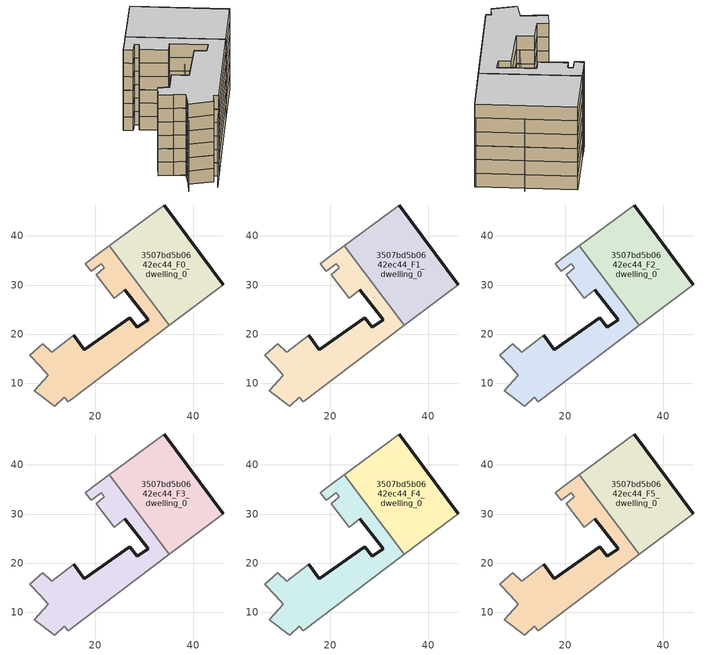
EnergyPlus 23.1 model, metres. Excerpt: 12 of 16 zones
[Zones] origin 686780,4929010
3507bd5b0642ec44_F0_dwelling_0
 floor ground (EU_floor_Construction): 46.06,30.08 34.07,46.31 22.87,38 35.1,21.8 z0
 wall outside (EU_wall_Construction): 34.07,46.31 46.06,30.08 z0:3
 wall adiabatic (EU_wall_Construction): 22.87,38 34.07,46.31 / 46.06,30.08 35.1,21.8 z0:3
 wall to 3507bd5b0642ec44_F0_dwelling_1 (EU_wall_Construction): 35.1,21.8 22.87,38 z0:3
3507bd5b0642ec44_F0_dwelling_1
 floor ground (EU_floor_Construction): 35.1,21.8 22.87,38 20.11,35.96 17.99,34.38 19.22,32.79 21.28,34.32 21.89,33.47 20.22,32.1 23.84,27.35 26.03,29.06 30.85,22.9 28.6,21.35 27,23.36 17.79,16.83 15.62,19.75 11.11,16.34 9.34,17.98 6.7,15.66 8.82,13.42 10.48,11.63 9.54,10.56 7.57,8.44 11.75,5.34 13.72,7.11 14.49,6.24 z0
 wall outside (EU_wall_Construction): 15.62,19.75 17.79,16.83 27,23.36 28.6,21.35 30.85,22.9 26.03,29.06 z0:3
 wall adiabatic (EU_wall_Construction): 26.03,29.06 23.84,27.35 20.22,32.1 21.89,33.47 21.28,34.32 19.22,32.79 17.99,34.38 20.11,35.96 22.87,38 / 35.1,21.8 14.49,6.24 13.72,7.11 11.75,5.34 7.57,8.44 9.54,10.56 10.48,11.63 8.82,13.42 6.7,15.66 9.34,17.98 11.11,16.34 15.62,19.75 z0:3
3507bd5b0642ec44_F1_dwelling_0
 floor to 3507bd5b0642ec44_F0_dwelling_0 (EU_floor_Construction): 46.06,30.08 34.07,46.31 22.87,38 35.1,21.8 z3
 wall outside (EU_wall_Construction): 34.07,46.31 46.06,30.08 z3:6
 wall adiabatic (EU_wall_Construction): 22.87,38 34.07,46.31 / 46.06,30.08 35.1,21.8 z3:6
 wall to 3507bd5b0642ec44_F1_dwelling_1 (EU_wall_Construction): 35.1,21.8 22.87,38 z3:6
3507bd5b0642ec44_F1_dwelling_1
 floor to 3507bd5b0642ec44_F0_dwelling_1 (EU_floor_Construction): 35.1,21.8 22.87,38 20.11,35.96 17.99,34.38 19.22,32.79 21.28,34.32 21.89,33.47 20.22,32.1 23.84,27.35 26.03,29.06 30.85,22.9 28.6,21.35 27,23.36 17.79,16.83 15.62,19.75 11.11,16.34 9.34,17.98 6.7,15.66 8.82,13.42 10.48,11.63 9.54,10.56 7.57,8.44 11.75,5.34 13.72,7.11 14.49,6.24 z3
 wall outside (EU_wall_Construction): 15.62,19.75 17.79,16.83 27,23.36 28.6,21.35 30.85,22.9 26.03,29.06 z3:6
 wall adiabatic (EU_wall_Construction): 26.03,29.06 23.84,27.35 20.22,32.1 21.89,33.47 21.28,34.32 19.22,32.79 17.99,34.38 20.11,35.96 22.87,38 / 35.1,21.8 14.49,6.24 13.72,7.11 11.75,5.34 7.57,8.44 9.54,10.56 10.48,11.63 8.82,13.42 6.7,15.66 9.34,17.98 11.11,16.34 15.62,19.75 z3:6
3507bd5b0642ec44_F2_dwelling_0
 floor to 3507bd5b0642ec44_F1_dwelling_0 (EU_floor_Construction): 46.06,30.08 34.07,46.31 22.87,38 35.1,21.8 z6
 wall outside (EU_wall_Construction): 34.07,46.31 46.06,30.08 z6:9
 wall adiabatic (EU_wall_Construction): 22.87,38 34.07,46.31 / 46.06,30.08 35.1,21.8 z6:9
 wall to 3507bd5b0642ec44_F2_dwelling_1 (EU_wall_Construction): 35.1,21.8 22.87,38 z6:9
3507bd5b0642ec44_F2_dwelling_1
 floor to 3507bd5b0642ec44_F1_dwelling_1 (EU_floor_Construction): 35.1,21.8 22.87,38 20.11,35.96 17.99,34.38 19.22,32.79 21.28,34.32 21.89,33.47 20.22,32.1 23.84,27.35 26.03,29.06 30.85,22.9 28.6,21.35 27,23.36 17.79,16.83 15.62,19.75 11.11,16.34 9.34,17.98 6.7,15.66 8.82,13.42 10.48,11.63 9.54,10.56 7.57,8.44 11.75,5.34 13.72,7.11 14.49,6.24 z6
 wall outside (EU_wall_Construction): 15.62,19.75 17.79,16.83 27,23.36 28.6,21.35 30.85,22.9 26.03,29.06 z6:9
 wall adiabatic (EU_wall_Construction): 26.03,29.06 23.84,27.35 20.22,32.1 21.89,33.47 21.28,34.32 19.22,32.79 17.99,34.38 20.11,35.96 22.87,38 / 35.1,21.8 14.49,6.24 13.72,7.11 11.75,5.34 7.57,8.44 9.54,10.56 10.48,11.63 8.82,13.42 6.7,15.66 9.34,17.98 11.11,16.34 15.62,19.75 z6:9
3507bd5b0642ec44_F3_dwelling_0
 floor to 3507bd5b0642ec44_F2_dwelling_0 (EU_floor_Construction): 46.06,30.08 34.07,46.31 22.87,38 35.1,21.8 z9
 wall outside (EU_wall_Construction): 34.07,46.31 46.06,30.08 z9:12
 wall adiabatic (EU_wall_Construction): 22.87,38 34.07,46.31 / 46.06,30.08 35.1,21.8 z9:12
 wall to 3507bd5b0642ec44_F3_dwelling_1 (EU_wall_Construction): 35.1,21.8 22.87,38 z9:12
3507bd5b0642ec44_F3_dwelling_1
 floor to 3507bd5b0642ec44_F2_dwelling_1 (EU_floor_Construction): 35.1,21.8 22.87,38 20.11,35.96 17.99,34.38 19.22,32.79 21.28,34.32 21.89,33.47 20.22,32.1 23.84,27.35 26.03,29.06 30.85,22.9 28.6,21.35 27,23.36 17.79,16.83 15.62,19.75 11.11,16.34 9.34,17.98 6.7,15.66 8.82,13.42 10.48,11.63 9.54,10.56 7.57,8.44 11.75,5.34 13.72,7.11 14.49,6.24 z9
 wall outside (EU_wall_Construction): 15.62,19.75 17.79,16.83 27,23.36 28.6,21.35 30.85,22.9 26.03,29.06 z9:12
 wall adiabatic (EU_wall_Construction): 26.03,29.06 23.84,27.35 20.22,32.1 21.89,33.47 21.28,34.32 19.22,32.79 17.99,34.38 20.11,35.96 22.87,38 / 35.1,21.8 14.49,6.24 13.72,7.11 11.75,5.34 7.57,8.44 9.54,10.56 10.48,11.63 8.82,13.42 6.7,15.66 9.34,17.98 11.11,16.34 15.62,19.75 z9:12
3507bd5b0642ec44_F4_dwelling_0
 floor to 3507bd5b0642ec44_F3_dwelling_0 (EU_floor_Construction): 46.06,30.08 34.07,46.31 22.87,38 35.1,21.8 z12
 wall outside (EU_wall_Construction): 34.07,46.31 46.06,30.08 z12:15
 wall adiabatic (EU_wall_Construction): 22.87,38 34.07,46.31 / 46.06,30.08 35.1,21.8 z12:15
 wall to 3507bd5b0642ec44_F4_dwelling_1 (EU_wall_Construction): 35.1,21.8 22.87,38 z12:15
3507bd5b0642ec44_F4_dwelling_1
 floor to 3507bd5b0642ec44_F3_dwelling_1 (EU_floor_Construction): 35.1,21.8 22.87,38 20.11,35.96 17.99,34.38 19.22,32.79 21.28,34.32 21.89,33.47 20.22,32.1 23.84,27.35 26.03,29.06 30.85,22.9 28.6,21.35 27,23.36 17.79,16.83 15.62,19.75 11.11,16.34 9.34,17.98 6.7,15.66 8.82,13.42 10.48,11.63 9.54,10.56 7.57,8.44 11.75,5.34 13.72,7.11 14.49,6.24 z12
 wall outside (EU_wall_Construction): 15.62,19.75 17.79,16.83 27,23.36 28.6,21.35 30.85,22.9 26.03,29.06 z12:15
 wall adiabatic (EU_wall_Construction): 26.03,29.06 23.84,27.35 20.22,32.1 21.89,33.47 21.28,34.32 19.22,32.79 17.99,34.38 20.11,35.96 22.87,38 / 35.1,21.8 14.49,6.24 13.72,7.11 11.75,5.34 7.57,8.44 9.54,10.56 10.48,11.63 8.82,13.42 6.7,15.66 9.34,17.98 11.11,16.34 15.62,19.75 z12:15
3507bd5b0642ec44_F5_dwelling_0
 floor to 3507bd5b0642ec44_F4_dwelling_0 (EU_floor_Construction): 46.06,30.08 34.07,46.31 22.87,38 35.1,21.8 z15
 wall outside (EU_wall_Construction): 34.07,46.31 46.06,30.08 z15:18
 wall adiabatic (EU_wall_Construction): 22.87,38 34.07,46.31 / 46.06,30.08 35.1,21.8 z15:18
 wall to 3507bd5b0642ec44_F5_dwelling_1 (EU_wall_Construction): 35.1,21.8 22.87,38 z15:18
 ceiling to 3507bd5b0642ec44_F6_dwelling_0 (EU_floor_Construction): 34.07,46.31 46.06,30.08 35.1,21.8 22.87,38 z18
3507bd5b0642ec44_F5_dwelling_1
 floor to 3507bd5b0642ec44_F4_dwelling_1 (EU_floor_Construction): 35.1,21.8 22.87,38 20.11,35.96 17.99,34.38 19.22,32.79 21.28,34.32 21.89,33.47 20.22,32.1 23.84,27.35 26.03,29.06 30.85,22.9 28.6,21.35 27,23.36 17.79,16.83 15.62,19.75 11.11,16.34 9.34,17.98 6.7,15.66 8.82,13.42 10.48,11.63 9.54,10.56 7.57,8.44 11.75,5.34 13.72,7.11 14.49,6.24 z15
 wall outside (EU_wall_Construction): 15.62,19.75 17.79,16.83 27,23.36 28.6,21.35 30.85,22.9 26.03,29.06 z15:18
 wall adiabatic (EU_wall_Construction): 26.03,29.06 23.84,27.35 20.22,32.1 21.89,33.47 21.28,34.32 19.22,32.79 17.99,34.38 20.11,35.96 22.87,38 / 35.1,21.8 14.49,6.24 13.72,7.11 11.75,5.34 7.57,8.44 9.54,10.56 10.48,11.63 8.82,13.42 6.7,15.66 9.34,17.98 11.11,16.34 15.62,19.75 z15:18
 ceiling to 3507bd5b0642ec44_F6_dwelling_1 (EU_floor_Construction): 22.87,38 35.1,21.8 14.49,6.24 13.72,7.11 11.75,5.34 7.57,8.44 9.54,10.56 10.48,11.63 8.82,13.42 6.7,15.66 9.34,17.98 11.11,16.34 15.62,19.75 17.79,16.83 27,23.36 28.6,21.35 30.85,22.9 26.03,29.06 23.84,27.35 20.22,32.1 21.89,33.47 21.28,34.32 19.22,32.79 17.99,34.38 20.11,35.96 z18
shading: 41.12,38.67 5.35,6.45 / 10.4,3.11 45.91,30.28 z0:15
[Building]
EU S2 Campaign: North Axis=0; Terrain=City; Solar Distribution=FullExterior
[Site:Location]
Bologna: Latitude=44.5; Longitude=11.25; Time Zone=1; Elevation=37
[SizingPeriod:WeatherFileDays]
AnnualSizingPeriod: Begin Month=1; Begin Day of Month=1; End Month=12; End Day of Month=31; Day of Week for Start Day=Monday; Use Weather File Daylight Saving Period=No; Use Weather File Rain and Snow Indicators=No
[MATERIAL]
EU_InternalMass_Material: Roughness=MediumRough; Thickness=0.1; Conductivity=1; Density=1800; Specific Heat=900; Thermal Absorptance=0.9; Solar Absorptance=0.7; Visible Absorptance=0.7
[MATERIAL:NOMASS] Roughness=MediumRough; Thermal Absorptance=0.9; Solar Absorptance=0.7; Visible Absorptance=0.7
Name | Thermal Resistance
EU_wall_NoMass | 0.905828
EU_floor_NoMass | 0.67114
[CONSTRUCTION]
EU_wall_Construction: EU_wall_NoMass
EU_floor_Construction: EU_floor_NoMass
EU_InternalMass_Construction: EU_InternalMass_Material
[ZONE] Type=1; Multiplier=1; Ceiling Height=autocalculate; Floor Area=autocalculate; Part of Total Floor Area=Yes
Name | Volume
3507bd5b0642ec44_F0_dwelling_0 | 840.408
3507bd5b0642ec44_F1_dwelling_0; 3507bd5b0642ec44_F2_dwelling_0; 3507bd5b0642ec44_F3_dwelling_0; 3507bd5b0642ec44_F4_dwelling_0; 3507bd5b0642ec44_F5_dwelling_0 | 840.406
3507bd5b0642ec44_F0_dwelling_1 | 840.395
3507bd5b0642ec44_F1_dwelling_1; 3507bd5b0642ec44_F2_dwelling_1; 3507bd5b0642ec44_F3_dwelling_1; 3507bd5b0642ec44_F4_dwelling_1; 3507bd5b0642ec44_F5_dwelling_1 | 840.398
[INTERNALMASS] Construction=EU_InternalMass_Construction
Name | Zone or ZoneList | Surface Area
3507bd5b0642ec44_F0_dwelling_0_EU_InternalMass | 3507bd5b0642ec44_F0_dwelling_0 | 280.136
3507bd5b0642ec44_F0_dwelling_1_EU_InternalMass | 3507bd5b0642ec44_F0_dwelling_1 | 280.132
3507bd5b0642ec44_F1_dwelling_0_EU_InternalMass | 3507bd5b0642ec44_F1_dwelling_0 | 280.136
3507bd5b0642ec44_F1_dwelling_1_EU_InternalMass | 3507bd5b0642ec44_F1_dwelling_1 | 280.132
3507bd5b0642ec44_F2_dwelling_0_EU_InternalMass | 3507bd5b0642ec44_F2_dwelling_0 | 280.136
3507bd5b0642ec44_F2_dwelling_1_EU_InternalMass | 3507bd5b0642ec44_F2_dwelling_1 | 280.132
3507bd5b0642ec44_F3_dwelling_0_EU_InternalMass | 3507bd5b0642ec44_F3_dwelling_0 | 280.136
3507bd5b0642ec44_F3_dwelling_1_EU_InternalMass | 3507bd5b0642ec44_F3_dwelling_1 | 280.132
3507bd5b0642ec44_F4_dwelling_0_EU_InternalMass | 3507bd5b0642ec44_F4_dwelling_0 | 280.136
3507bd5b0642ec44_F4_dwelling_1_EU_InternalMass | 3507bd5b0642ec44_F4_dwelling_1 | 280.132
3507bd5b0642ec44_F5_dwelling_0_EU_InternalMass | 3507bd5b0642ec44_F5_dwelling_0 | 280.136
3507bd5b0642ec44_F5_dwelling_1_EU_InternalMass | 3507bd5b0642ec44_F5_dwelling_1 | 280.132
[OTHEREQUIPMENT] Fuel Type=Electricity; Design Level Calculation Method=Watts/Area; Power per Zone Floor Area=1; Fraction Latent=0; Fraction Radiant=0; Fraction Lost=0; Carbon Dioxide Generation Rate=0; EndUse Subcategory=EU_Step8_InternalGains
Name | Zone or ZoneList or Space or SpaceList | Schedule
EU_Step8_InternalGain_3507bd5b0642ec44_F0_dwelling_0_f000 | 3507bd5b0642ec44_F0_dwelling_0 | EU_Step8_GainSchedule_3507bd5b0642ec44_F0_dwelling_0_f000
EU_Step8_InternalGain_3507bd5b0642ec44_F0_dwelling_1_f000 | 3507bd5b0642ec44_F0_dwelling_1 | EU_Step8_GainSchedule_3507bd5b0642ec44_F0_dwelling_1_f000
EU_Step8_InternalGain_3507bd5b0642ec44_F1_dwelling_0_f000 | 3507bd5b0642ec44_F1_dwelling_0 | EU_Step8_GainSchedule_3507bd5b0642ec44_F1_dwelling_0_f000
EU_Step8_InternalGain_3507bd5b0642ec44_F1_dwelling_1_f000 | 3507bd5b0642ec44_F1_dwelling_1 | EU_Step8_GainSchedule_3507bd5b0642ec44_F1_dwelling_1_f000
EU_Step8_InternalGain_3507bd5b0642ec44_F2_dwelling_0_f000 | 3507bd5b0642ec44_F2_dwelling_0 | EU_Step8_GainSchedule_3507bd5b0642ec44_F2_dwelling_0_f000
EU_Step8_InternalGain_3507bd5b0642ec44_F2_dwelling_1_f000 | 3507bd5b0642ec44_F2_dwelling_1 | EU_Step8_GainSchedule_3507bd5b0642ec44_F2_dwelling_1_f000
EU_Step8_InternalGain_3507bd5b0642ec44_F3_dwelling_0_f000 | 3507bd5b0642ec44_F3_dwelling_0 | EU_Step8_GainSchedule_3507bd5b0642ec44_F3_dwelling_0_f000
EU_Step8_InternalGain_3507bd5b0642ec44_F3_dwelling_1_f000 | 3507bd5b0642ec44_F3_dwelling_1 | EU_Step8_GainSchedule_3507bd5b0642ec44_F3_dwelling_1_f000
EU_Step8_InternalGain_3507bd5b0642ec44_F4_dwelling_0_f000 | 3507bd5b0642ec44_F4_dwelling_0 | EU_Step8_GainSchedule_3507bd5b0642ec44_F4_dwelling_0_f000
EU_Step8_InternalGain_3507bd5b0642ec44_F4_dwelling_1_f000 | 3507bd5b0642ec44_F4_dwelling_1 | EU_Step8_GainSchedule_3507bd5b0642ec44_F4_dwelling_1_f000
EU_Step8_InternalGain_3507bd5b0642ec44_F5_dwelling_0_f000 | 3507bd5b0642ec44_F5_dwelling_0 | EU_Step8_GainSchedule_3507bd5b0642ec44_F5_dwelling_0_f000
EU_Step8_InternalGain_3507bd5b0642ec44_F5_dwelling_1_f000 | 3507bd5b0642ec44_F5_dwelling_1 | EU_Step8_GainSchedule_3507bd5b0642ec44_F5_dwelling_1_f000
[ZONEVENTILATION:DESIGNFLOWRATE] Schedule=EU_AlwaysOn; Design Flow Rate Calculation Method=AirChanges/Hour; Air Changes per Hour=0.73129; Ventilation Type=Natural; Fan Pressure Rise=0; Fan Total Efficiency=1; Constant Term Coefficient=1; Temperature Term Coefficient=0; Velocity Term Coefficient=0; Velocity Squared Term Coefficient=0; Minimum Indoor Temperature=-100; Maximum Indoor Temperature=100; Delta Temperature=-100; Minimum Outdoor Temperature=-100; Maximum Outdoor Temperature=100; Maximum Wind Speed=40
Name | Zone or ZoneList or Space or SpaceList
EU_ConstantAir_3507bd5b0642ec44_F0_dwelling_0 | 3507bd5b0642ec44_F0_dwelling_0
EU_ConstantAir_3507bd5b0642ec44_F0_dwelling_1 | 3507bd5b0642ec44_F0_dwelling_1
EU_ConstantAir_3507bd5b0642ec44_F1_dwelling_0 | 3507bd5b0642ec44_F1_dwelling_0
EU_ConstantAir_3507bd5b0642ec44_F1_dwelling_1 | 3507bd5b0642ec44_F1_dwelling_1
EU_ConstantAir_3507bd5b0642ec44_F2_dwelling_0 | 3507bd5b0642ec44_F2_dwelling_0
EU_ConstantAir_3507bd5b0642ec44_F2_dwelling_1 | 3507bd5b0642ec44_F2_dwelling_1
EU_ConstantAir_3507bd5b0642ec44_F3_dwelling_0 | 3507bd5b0642ec44_F3_dwelling_0
EU_ConstantAir_3507bd5b0642ec44_F3_dwelling_1 | 3507bd5b0642ec44_F3_dwelling_1
EU_ConstantAir_3507bd5b0642ec44_F4_dwelling_0 | 3507bd5b0642ec44_F4_dwelling_0
EU_ConstantAir_3507bd5b0642ec44_F4_dwelling_1 | 3507bd5b0642ec44_F4_dwelling_1
EU_ConstantAir_3507bd5b0642ec44_F5_dwelling_0 | 3507bd5b0642ec44_F5_dwelling_0
EU_ConstantAir_3507bd5b0642ec44_F5_dwelling_1 | 3507bd5b0642ec44_F5_dwelling_1
[HVACTEMPLATE:THERMOSTAT] Constant Heating Setpoint=20; Constant Cooling Setpoint=50
EU_HeatOnly_3507bd5b0642ec44_F0_dwelling_0; EU_HeatOnly_3507bd5b0642ec44_F0_dwelling_1; EU_HeatOnly_3507bd5b0642ec44_F1_dwelling_0; EU_HeatOnly_3507bd5b0642ec44_F1_dwelling_1; EU_HeatOnly_3507bd5b0642ec44_F2_dwelling_0; EU_HeatOnly_3507bd5b0642ec44_F2_dwelling_1; EU_HeatOnly_3507bd5b0642ec44_F3_dwelling_0; EU_HeatOnly_3507bd5b0642ec44_F3_dwelling_1; EU_HeatOnly_3507bd5b0642ec44_F4_dwelling_0; EU_HeatOnly_3507bd5b0642ec44_F4_dwelling_1; EU_HeatOnly_3507bd5b0642ec44_F5_dwelling_0; EU_HeatOnly_3507bd5b0642ec44_F5_dwelling_1; EU_HeatOnly_3507bd5b0642ec44_F6_dwelling_0; EU_HeatOnly_3507bd5b0642ec44_F6_dwelling_1; EU_HeatOnly_3507bd5b0642ec44_F7_dwelling_0; EU_HeatOnly_3507bd5b0642ec44_F7_dwelling_1
[HVACTEMPLATE:ZONE:IDEALLOADSAIRSYSTEM] System Availability Schedule=EU_AlwaysOn; Maximum Heating Supply Air Temperature=50; Minimum Cooling Supply Air Temperature=13; Maximum Heating Supply Air Humidity Ratio=0.0156; Minimum Cooling Supply Air Humidity Ratio=0.0077; Heating Limit=NoLimit; Cooling Limit=NoLimit; Heating Availability Schedule=EU_AlwaysOn; Cooling Availability Schedule=EU_CoolingOff; Dehumidification Control Type=ConstantSensibleHeatRatio; Cooling Sensible Heat Ratio=0.7; Dehumidification Setpoint=60; Humidification Control Type=None; Humidification Setpoint=30; Outdoor Air Method=None; Outdoor Air Flow Rate per Person=0.00944; Outdoor Air Flow Rate per Zone Floor Area=0; Outdoor Air Flow Rate per Zone=0; Demand Controlled Ventilation Type=None; Outdoor Air Economizer Type=NoEconomizer; Heat Recovery Type=None; Sensible Heat Recovery Effectiveness=0.7; Latent Heat Recovery Effectiveness=0.65
Name | Template Thermostat
3507bd5b0642ec44_F0_dwelling_0 | EU_HeatOnly_3507bd5b0642ec44_F0_dwelling_0
3507bd5b0642ec44_F0_dwelling_1 | EU_HeatOnly_3507bd5b0642ec44_F0_dwelling_1
3507bd5b0642ec44_F1_dwelling_0 | EU_HeatOnly_3507bd5b0642ec44_F1_dwelling_0
3507bd5b0642ec44_F1_dwelling_1 | EU_HeatOnly_3507bd5b0642ec44_F1_dwelling_1
3507bd5b0642ec44_F2_dwelling_0 | EU_HeatOnly_3507bd5b0642ec44_F2_dwelling_0
3507bd5b0642ec44_F2_dwelling_1 | EU_HeatOnly_3507bd5b0642ec44_F2_dwelling_1
3507bd5b0642ec44_F3_dwelling_0 | EU_HeatOnly_3507bd5b0642ec44_F3_dwelling_0
3507bd5b0642ec44_F3_dwelling_1 | EU_HeatOnly_3507bd5b0642ec44_F3_dwelling_1
3507bd5b0642ec44_F4_dwelling_0 | EU_HeatOnly_3507bd5b0642ec44_F4_dwelling_0
3507bd5b0642ec44_F4_dwelling_1 | EU_HeatOnly_3507bd5b0642ec44_F4_dwelling_1
3507bd5b0642ec44_F5_dwelling_0 | EU_HeatOnly_3507bd5b0642ec44_F5_dwelling_0
3507bd5b0642ec44_F5_dwelling_1 | EU_HeatOnly_3507bd5b0642ec44_F5_dwelling_1
[SIZING:ZONE] Zone Cooling Design Supply Air Temperature Input Method=SupplyAirTemperature; Zone Cooling Design Supply Air Temperature=13; Zone Heating Design Supply Air Temperature Input Method=SupplyAirTemperature; Zone Heating Design Supply Air Temperature=50; Zone Cooling Design Supply Air Humidity Ratio=0.008; Zone Heating Design Supply Air Humidity Ratio=0.008; Cooling Design Air Flow Method=DesignDay; Cooling Design Air Flow Rate=0; Cooling Minimum Air Flow per Zone Floor Area=0.000762; Cooling Minimum Air Flow=0; Cooling Minimum Air Flow Fraction=0.2; Heating Design Air Flow Method=DesignDay; Heating Design Air Flow Rate=0; Heating Maximum Air Flow per Zone Floor Area=0.002032; Heating Maximum Air Flow=0.141576; Heating Maximum Air Flow Fraction=0.3; Account for Dedicated Outdoor Air System=No; Dedicated Outdoor Air System Control Strategy=NeutralSupplyAir; Dedicated Outdoor Air Low Setpoint Temperature for Design=autosize; Dedicated Outdoor Air High Setpoint Temperature for Design=autosize; Zone Load Sizing Method=Sensible Load Only No Latent Load; Zone Latent Cooling Design Supply Air Humidity Ratio Input Method=HumidityRatioDifference; Zone Cooling Design Supply Air Humidity Ratio Difference=0.005; Zone Latent Heating Design Supply Air Humidity Ratio Input Method=HumidityRatioDifference; Zone Humidification Design Supply Air Humidity Ratio Difference=0.005
3507bd5b0642ec44_F0_dwelling_0; 3507bd5b0642ec44_F0_dwelling_1; 3507bd5b0642ec44_F1_dwelling_0; 3507bd5b0642ec44_F1_dwelling_1; 3507bd5b0642ec44_F2_dwelling_0; 3507bd5b0642ec44_F2_dwelling_1; 3507bd5b0642ec44_F3_dwelling_0; 3507bd5b0642ec44_F3_dwelling_1; 3507bd5b0642ec44_F4_dwelling_0; 3507bd5b0642ec44_F4_dwelling_1; 3507bd5b0642ec44_F5_dwelling_0; 3507bd5b0642ec44_F5_dwelling_1
[SCHEDULE:CONSTANT]
Name | Hourly Value
EU_AlwaysOn | 1
EU_CoolingOff | 0
[SCHEDULE:FILE] Column Number=1; Rows to Skip at Top=0; Number of Hours of Data=8760; Column Separator=Comma; Interpolate to Timestep=No; Minutes per Item=60; Adjust Schedule for Daylight Savings=Yes
Name | File
EU_Step8_GainSchedule_3507bd5b0642ec44_F0_dwelling_0_f000 | ../../schedules/3507bd5b0642ec44/3507bd5b0642ec44_F0_dwelling_0_f000_gain.csv
EU_Step8_GainSchedule_3507bd5b0642ec44_F0_dwelling_1_f000 | ../../schedules/3507bd5b0642ec44/3507bd5b0642ec44_F0_dwelling_1_f000_gain.csv
EU_Step8_GainSchedule_3507bd5b0642ec44_F1_dwelling_0_f000 | ../../schedules/3507bd5b0642ec44/3507bd5b0642ec44_F1_dwelling_0_f000_gain.csv
EU_Step8_GainSchedule_3507bd5b0642ec44_F1_dwelling_1_f000 | ../../schedules/3507bd5b0642ec44/3507bd5b0642ec44_F1_dwelling_1_f000_gain.csv
EU_Step8_GainSchedule_3507bd5b0642ec44_F2_dwelling_0_f000 | ../../schedules/3507bd5b0642ec44/3507bd5b0642ec44_F2_dwelling_0_f000_gain.csv
EU_Step8_GainSchedule_3507bd5b0642ec44_F2_dwelling_1_f000 | ../../schedules/3507bd5b0642ec44/3507bd5b0642ec44_F2_dwelling_1_f000_gain.csv
EU_Step8_GainSchedule_3507bd5b0642ec44_F3_dwelling_0_f000 | ../../schedules/3507bd5b0642ec44/3507bd5b0642ec44_F3_dwelling_0_f000_gain.csv
EU_Step8_GainSchedule_3507bd5b0642ec44_F3_dwelling_1_f000 | ../../schedules/3507bd5b0642ec44/3507bd5b0642ec44_F3_dwelling_1_f000_gain.csv
EU_Step8_GainSchedule_3507bd5b0642ec44_F4_dwelling_0_f000 | ../../schedules/3507bd5b0642ec44/3507bd5b0642ec44_F4_dwelling_0_f000_gain.csv
EU_Step8_GainSchedule_3507bd5b0642ec44_F4_dwelling_1_f000 | ../../schedules/3507bd5b0642ec44/3507bd5b0642ec44_F4_dwelling_1_f000_gain.csv
EU_Step8_GainSchedule_3507bd5b0642ec44_F5_dwelling_0_f000 | ../../schedules/3507bd5b0642ec44/3507bd5b0642ec44_F5_dwelling_0_f000_gain.csv
EU_Step8_GainSchedule_3507bd5b0642ec44_F5_dwelling_1_f000 | ../../schedules/3507bd5b0642ec44/3507bd5b0642ec44_F5_dwelling_1_f000_gain.csv
